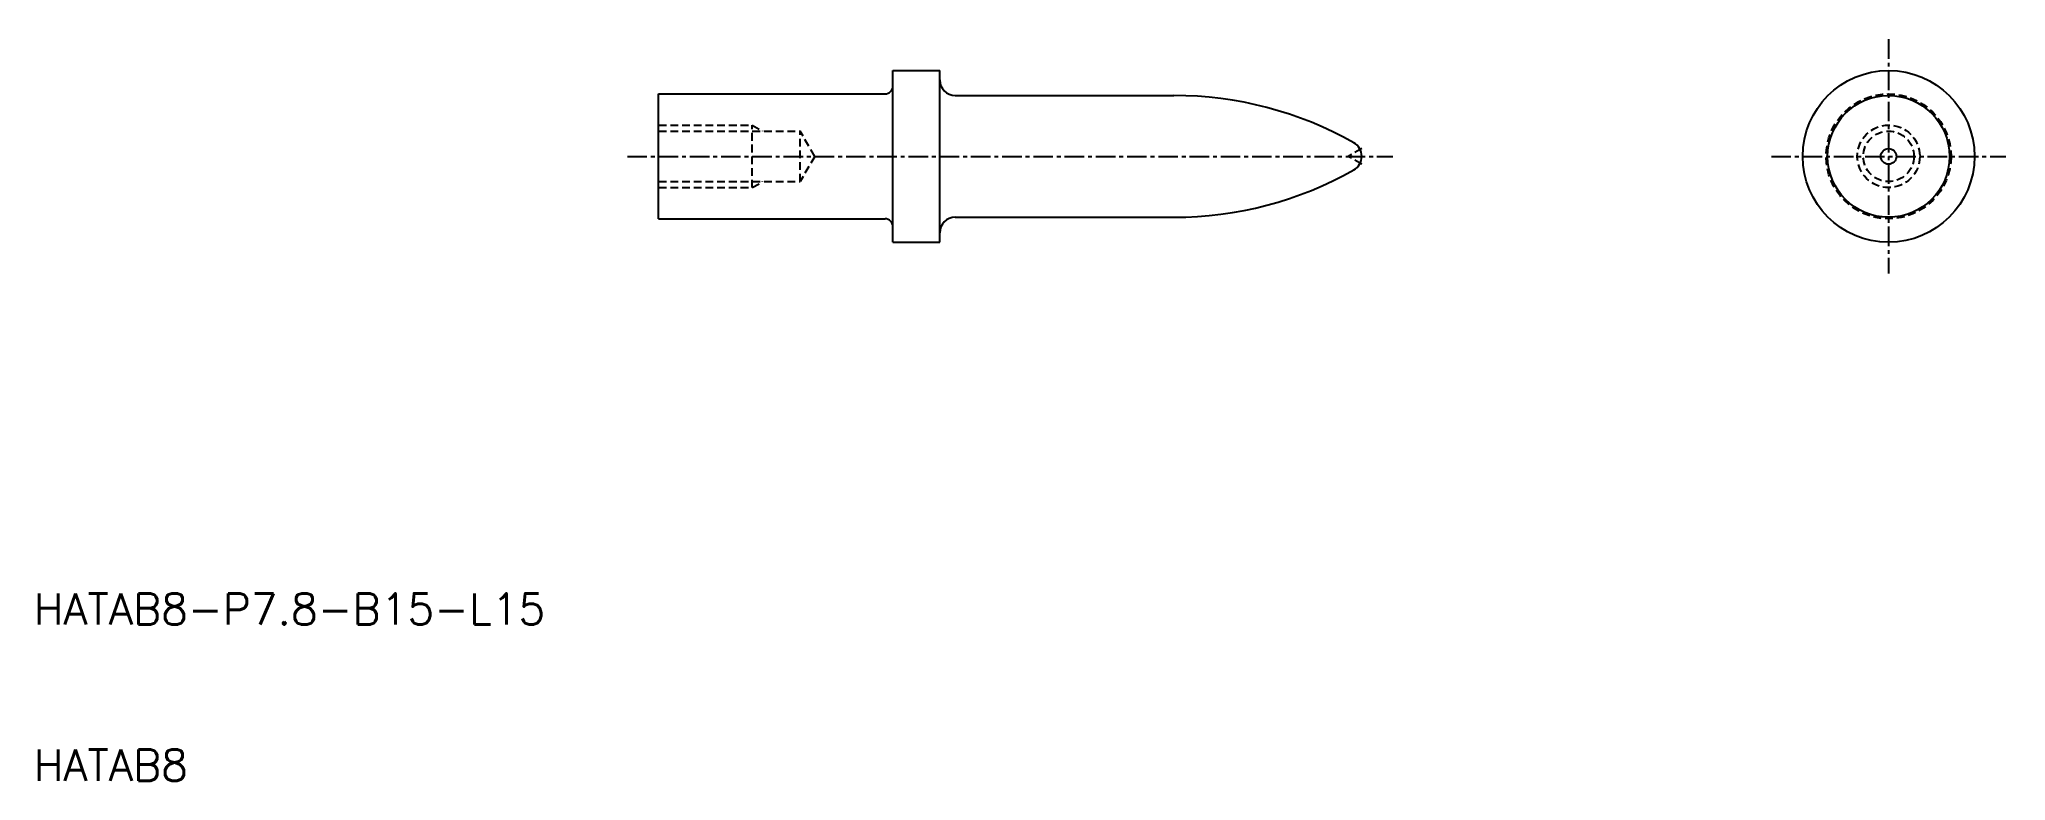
# Model space of a CAD drawing. Extents: x 10 to 136, y 10 to 58.
import ezdxf

# ---------------------------------------------------------------- set-up
doc = ezdxf.new("R2010")
doc.units = 0
doc.linetypes.add('CENTER', pattern=[2, 1.25, -0.25, 0.25, -0.25])
doc.linetypes.add('DASHED', pattern=[0.75, 0.5, -0.25])
doc.layers.get('0').update_dxf_attribs({"linetype": 'CONTINUOUS'})
doc.layers.add('CENTER', color=1, linetype='CENTER')
doc.styles.get("Standard").update_dxf_attribs({"font": 'txt.shx'})

msp = doc.modelspace()

# ---------------------------------------------------------------- linework, layer by layer
at = {"color": 7, "linetype": 'CONTINUOUS'}
for p, q in [((65, 44.5), (65, 55.5)), ((65, 55.5), (68, 55.5)), ((68, 44.5), (68, 55.5)), ((50, 46), (50, 54)), ((50, 54), (64.5, 54)), ((69, 53.9), (83, 53.9)), ((50, 46), (64.5, 46)), ((69, 46.1), (83, 46.1)), ((65, 44.5), (68, 44.5))]:
    msp.add_line(p, q, dxfattribs=at)
at = {"color": 3, "linetype": 'DASHED'}
for p, q in [((50, 52), (56, 52)), ((56, 52), (56.66, 51.62)), ((56, 48), (56, 52)), ((50, 51.62), (59.06, 51.62)), ((60, 50), (59.06, 51.62)), ((59.06, 48.38), (59.06, 51.62)), ((95.02, 50.5), (94.16, 50)), ((60, 50), (59.06, 48.38)), ((95.02, 49.5), (94.16, 50)), ((50, 48.38), (59.06, 48.38)), ((50, 48), (56, 48)), ((56, 48), (56.66, 48.38))]:
    msp.add_line(p, q, dxfattribs=at)
at = {"color": 7, "linetype": 'CONTINUOUS'}
for radius in [5.5, 3.9, 0.5]:
    msp.add_circle((128.76, 50), radius, dxfattribs=at)
at = {"color": 3, "linetype": 'DASHED'}
for radius in [4, 2, 1.62]:
    msp.add_circle((128.76, 50), radius, dxfattribs=at)
at = {"color": 7, "linetype": 'CONTINUOUS'}
for centre, radius, start, end in [((64.5, 54.5), 0.5, 270, 0), ((69, 54.9), 1, 180, 270), ((83, 30.5), 23.4, 60.521, 90), ((94.02, 50), 1, 299.479, 60.521), ((83, 69.5), 23.4, 270, 299.479), ((64.5, 45.5), 0.5, 0, 90), ((69, 45.1), 1, 90, 180)]:
    msp.add_arc(centre, radius, start, end, dxfattribs=at)
at = {"layer": 'CENTER', "color": 1, "linetype": 'CENTER'}
for p, q in [((128.76, 57.5), (128.76, 42.5)), ((48, 50), (97.02, 50)), ((121.26, 50), (136.26, 50))]:
    msp.add_line(p, q, dxfattribs=at)

# ---------------------------------------------------------------- texts
at = {"color": 7, "linetype": 'CONTINUOUS'}
for s, p in [('HATAB8-P7.8-B15-L15', (10, 20)), ('HATAB8 ', (10, 10))]:
    msp.add_text(s, height=2, dxfattribs=at).set_placement(p)

doc.saveas('drawing.dxf')
